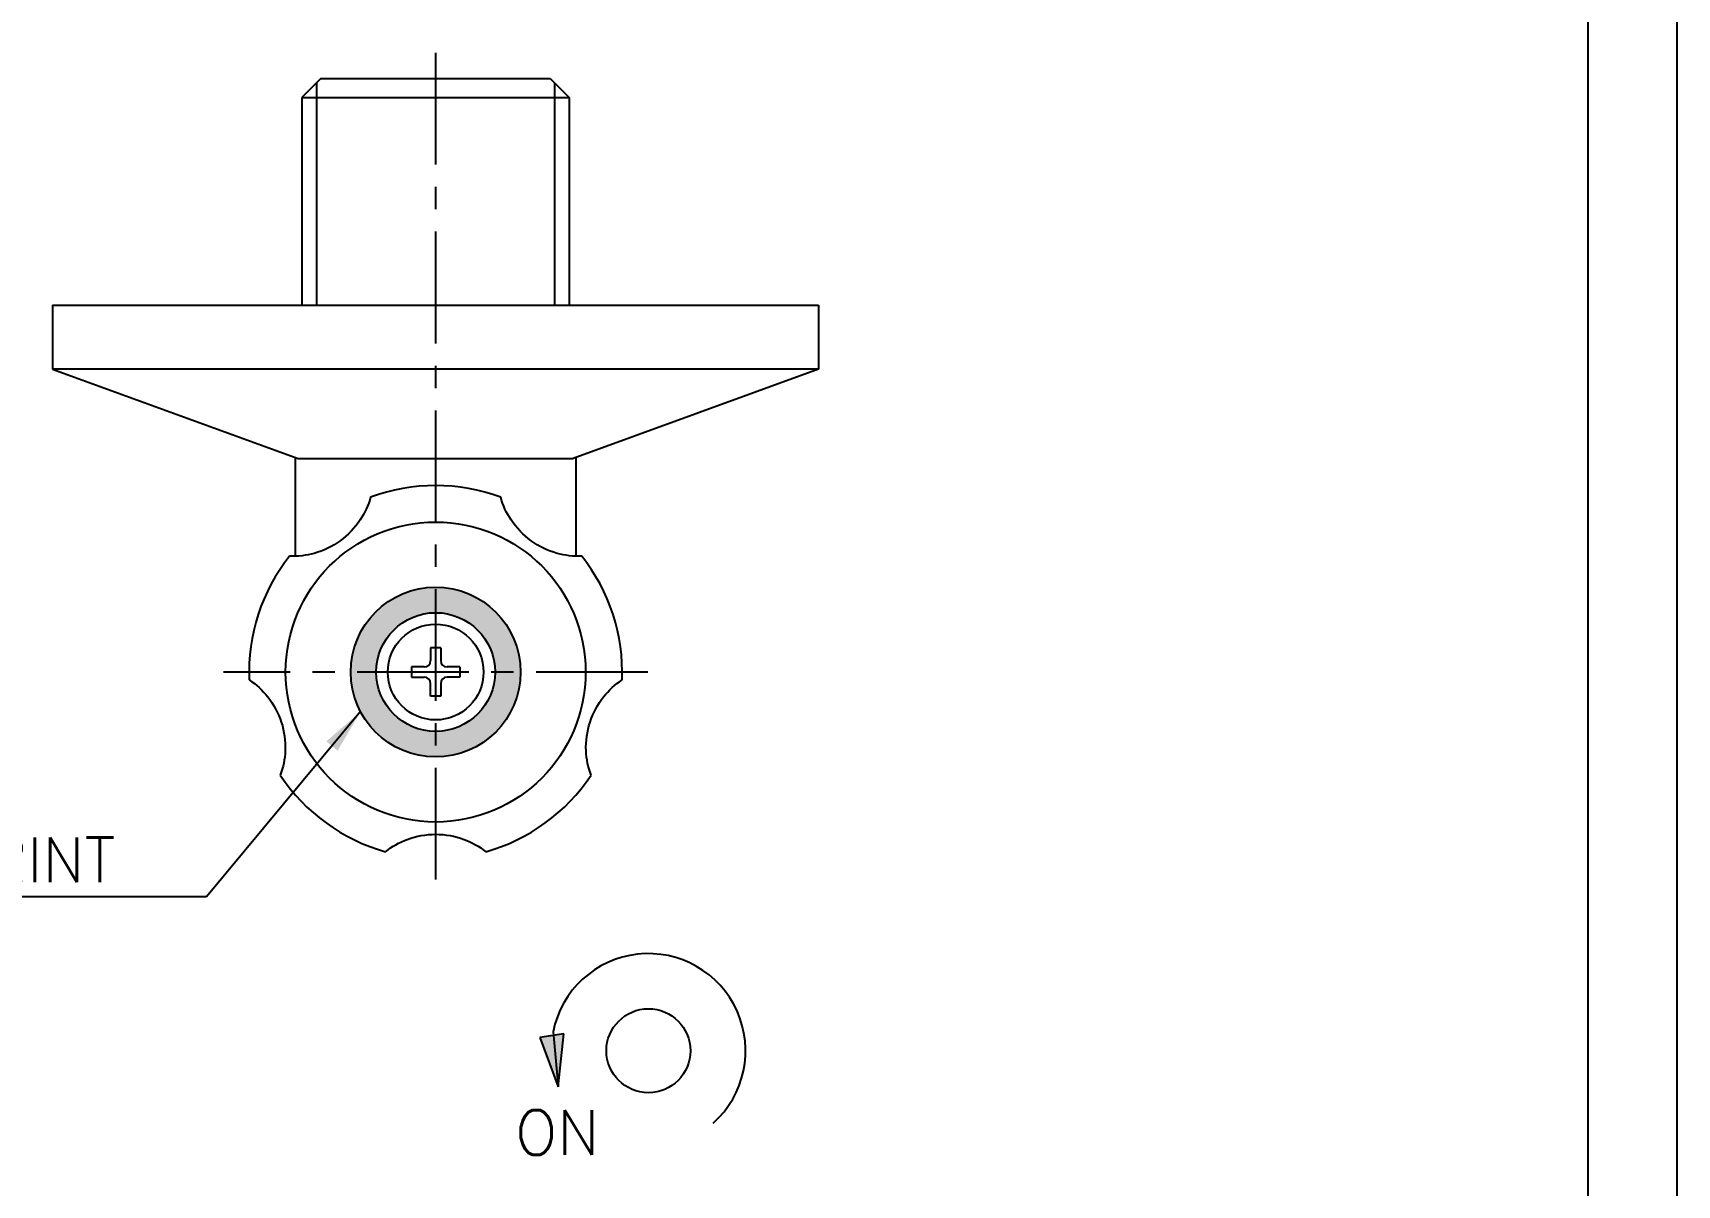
# Model space of a CAD drawing. Extents: x -4001 to -3791, y -4337 to -4040.
# Drawn here: x -3920.2 to -3791.4, y -4196.8 to -4106.5 of the extents above; entities that cross this region are included whole.
import ezdxf

# ---------------------------------------------------------------- set-up
doc = ezdxf.new("R2010")
doc.units = 0
doc.header["$LTSCALE"] = 7
doc.linetypes.add('CENTER', pattern=[2, 1.25, -0.25, 0.25, -0.25])
doc.layers.get('0').update_dxf_attribs({"color": 2, "linetype": 'CONTINUOUS'})
for name, color, linetype in [('CL', 1, 'CENTER'), ('D', 2, 'CONTINUOUS'), ('DWG', 7, 'CONTINUOUS'), ('HANDLE_R1_DXF_CONTINUOUS_LINE', 7, 'CONTINUOUS'), ('PRT0005_DXF_CONTINUOUS_LINE', 7, 'CONTINUOUS'), ('TXT', 4, 'CONTINUOUS')]:
    doc.layers.add(name, color=color, linetype=linetype)
doc.styles.add('DD', font='romans', dxfattribs={"bigfont": 'GHS.shx'})
doc.styles.add('GHS', font='ROMANS.shx', dxfattribs={"bigfont": 'GHS.shx'})
doc.dimstyles.new('CWC', dxfattribs={"dimscale": 0, "dimtxt": 3.5, "dimasz": 3.5, "dimexe": 2, "dimexo": 1, "dimgap": 1, "dimtad": 1, "dimdec": 4, "dimdsep": 46, "dimtxsty": 'DD', "dimcen": 3, "dimclrd": 2, "dimclre": 2, "dimclrt": 2, "dimadec": 3, "dimazin": 2, "dimtfac": 1, "dimtdec": 4, "dimtmove": 0, "dimatfit": 3, "dimfxl": 1, "dimtvp": 1, "dimtolj": 1, "dimtzin": 0, "dimlwd": -1, "dimlwe": -1, "dimarcsym": 0})

# ---------------------------------------------------------------- blocks, each defined once
blk = doc.blocks.new('BORDER')
blk.add_line((1, 0), (1, 1))

msp = doc.modelspace()

# ---------------------------------------------------------------- hatches: boundary and pattern name
at = {"ltscale": 0.2}
h = msp.add_hatch(color=256, dxfattribs=at)
h.paths.add_polyline_path([(-3879.01758, -4189.09313), (-3878.56413, -4184.95078), (-3879.39033, -4185.07482)])
h.paths.add_polyline_path([(-3879.39033, -4185.07482), (-3880.44342, -4185.23292), (-3879.01758, -4189.09313)])
at = {"layer": 'DWG'}
h = msp.add_hatch(color=5, dxfattribs=at)
h.dxf.hatch_style = 1
h.paths.add_polyline_path([(-3895.26587, -4156.59779, 1), (-3881.96587, -4156.59779, 1)])
h.paths.add_polyline_path([(-3883.96587, -4156.59779, -1), (-3893.26587, -4156.59779, -1)], flags=16)
h.paths.add_polyline_path([(-3884.86587, -4156.59779, -1), (-3892.36587, -4156.59779, -1)], flags=0)
h.paths.add_polyline_path([(-3888.21587, -4154.69779), (-3888.21587, -4155.69779, 0.414213562), (-3887.71587, -4156.19779), (-3886.71587, -4156.19779), (-3886.71587, -4156.99779), (-3887.71587, -4156.99779, 0.414213562), (-3888.21587, -4157.49779), (-3888.21587, -4158.49779), (-3889.01587, -4158.49779), (-3889.01587, -4157.49779, 0.414213562), (-3889.51587, -4156.99779), (-3890.51587, -4156.99779), (-3890.51587, -4156.19779), (-3889.51587, -4156.19779, 0.414213562), (-3889.01587, -4155.69779), (-3889.01587, -4154.69779)], flags=0)

# ---------------------------------------------------------------- linework, layer by layer
for p, q in [((-3897.93872, -4110.43579), (-3897.93872, -4127.86549)), ((-3879.30772, -4110.43579), (-3879.30772, -4127.86549))]:
    msp.add_line(p, q)
at = {"ltscale": 0.2}
for p, q in [((-3878.56413, -4184.95078), (-3880.44342, -4185.23292)), ((-3880.44342, -4185.23292), (-3879.01758, -4189.09313)), ((-3879.41731, -4184.78392), (-3879.01758, -4189.09313)), ((-3879.01758, -4189.09313), (-3878.56413, -4184.95078))]:
    msp.add_line(p, q, dxfattribs=at)
msp.add_arc((-3871.9516, -4186.26452), 7.61111, 311.8376795, 168.7826293, dxfattribs=at)
at = {"layer": 'CL'}
for p, q in [((-3888.62322, -4108.09779), (-3888.62322, -4173.20848)), ((-3872.00518, -4156.59779), (-3905.22656, -4156.59779))]:
    msp.add_line(p, q, dxfattribs=at)
at = {"layer": 'DWG'}
for p, q in [((-3897.60072, -4110.09779), (-3899.10072, -4111.59779)), ((-3897.60072, -4110.09779), (-3879.64572, -4110.09779)), ((-3879.64572, -4110.09779), (-3878.14572, -4111.59779)), ((-3899.10072, -4111.59779), (-3899.10072, -4127.86549)), ((-3899.10072, -4111.59779), (-3878.14572, -4111.59779)), ((-3878.14572, -4111.59779), (-3878.14572, -4127.86549)), ((-3858.61587, -4132.86549), (-3918.61587, -4132.86549)), ((-3899.62322, -4139.77825), (-3899.62322, -4147.5233)), ((-3899.38353, -4139.86549), (-3877.84821, -4139.86549)), ((-3877.62322, -4139.7836), (-3877.62322, -4147.52295)), ((-3888.21587, -4154.69779), (-3889.01587, -4154.69779)), ((-3889.01587, -4154.69779), (-3889.01587, -4155.69779)), ((-3888.21587, -4154.69779), (-3888.21587, -4155.69779)), ((-3889.51587, -4156.19779), (-3890.51587, -4156.19779)), ((-3890.51587, -4156.19779), (-3890.51587, -4156.99779)), ((-3890.51587, -4156.99779), (-3889.51587, -4156.99779)), ((-3886.71587, -4156.19779), (-3887.71587, -4156.19779)), ((-3886.71587, -4156.99779), (-3887.71587, -4156.99779)), ((-3886.71587, -4156.19779), (-3886.71587, -4156.99779)), ((-3889.01587, -4158.49779), (-3889.01587, -4157.49779)), ((-3888.21587, -4158.49779), (-3889.01587, -4158.49779)), ((-3888.21587, -4157.49779), (-3888.21587, -4158.49779))]:
    msp.add_line(p, q, dxfattribs=at)
msp.add_circle((-3888.61587, -4156.59779), 3.75, dxfattribs=at)
at = {"layer": 'DWG', "ltscale": 0.2}
msp.add_circle((-3871.9516, -4186.26452), 3.28796, dxfattribs=at)
at = {"layer": 'DWG'}
for centre, start, end in [((-3889.51587, -4155.69779), 270, 360), ((-3887.71587, -4155.69779), 180, 270), ((-3889.51587, -4157.49779), 0, 90), ((-3887.71587, -4157.49779), 90, 180)]:
    msp.add_arc(centre, 0.5, start, end, dxfattribs=at)
at = {"layer": 'HANDLE_R1_DXF_CONTINUOUS_LINE', "color": 7, "linetype": 'Continuous'}
for radius in [11.75, 6.65, 4.65]:
    msp.add_circle((-3888.61587, -4156.59779), radius, dxfattribs=at)
for start, end in [(69.5721077, 110.4278923), (141.5721077, 182.4278923), (357.5721077, 38.4278923), (213.5721077, 254.4278923), (285.5721077, 326.4278923)]:
    msp.add_arc((-3888.61587, -4156.59779), 14.61069, start, end, dxfattribs=at)
for points, knots in [([(-3893.71542, -4142.90593), (-3893.88379, -4143.53471), (-3894.47942, -4144.83772), (-3896.0096, -4146.42084), (-3897.98813, -4147.38711), (-3899.4116, -4147.551), (-3900.06176, -4147.51681)], [0, 0, 0, 0, 0.231796531, 0.499969403, 0.768163032, 1, 1, 1, 1]), ([(-3877.16999, -4147.51681), (-3877.82013, -4147.551), (-3879.24351, -4147.38712), (-3881.222, -4146.42094), (-3882.75224, -4144.83787), (-3883.34794, -4143.53477), (-3883.51633, -4142.90593)], [0, 0, 0, 0, 0.231834433, 0.499994528, 0.768183625, 1, 1, 1, 1]), ([(-3903.21345, -4157.21673), (-3902.66746, -4157.57117), (-3901.61229, -4158.5403), (-3900.57949, -4160.48481), (-3900.27194, -4162.66509), (-3900.55595, -4164.06955), (-3900.78936, -4164.67729)], [0, 0, 0, 0, 0.231801382, 0.499965215, 0.768172579, 1, 1, 1, 1]), ([(-3876.44238, -4164.67729), (-3876.67576, -4164.06963), (-3876.95977, -4162.66537), (-3876.65236, -4160.48519), (-3875.61966, -4158.54051), (-3874.56437, -4157.57122), (-3874.0183, -4157.21673)], [0, 0, 0, 0, 0.231796462, 0.499969059, 0.768162783, 1, 1, 1, 1]), ([(-3892.53813, -4170.67217), (-3892.03231, -4170.26243), (-3890.78455, -4169.55839), (-3888.61605, -4169.17702), (-3886.44744, -4169.55826), (-3885.19949, -4170.26238), (-3884.69362, -4170.67217)], [0, 0, 0, 0, 0.231801249, 0.499965242, 0.768172984, 1, 1, 1, 1])]:
    msp.add_open_spline(points, degree=3, knots=knots, dxfattribs=at)
at = {"layer": 'PRT0005_DXF_CONTINUOUS_LINE', "color": 7, "linetype": 'Continuous'}
for p, q in [((-3918.61587, -4127.86549), (-3918.61587, -4132.86549)), ((-3918.61587, -4127.86549), (-3888.61587, -4127.86549)), ((-3888.62322, -4127.86549), (-3858.61587, -4127.86549)), ((-3858.61587, -4127.86549), (-3858.61587, -4132.86549)), ((-3918.61587, -4132.86549), (-3899.38353, -4139.86549)), ((-3858.61587, -4132.86549), (-3877.84821, -4139.86549))]:
    msp.add_line(p, q, dxfattribs=at)
at = {"layer": 'TXT'}
msp.add_line((-3798.37607, -4047.66748), (-3798.37607, -4328.66748), dxfattribs=at)

# ---------------------------------------------------------------- block references
at = {"xscale": 210, "yscale": 297, "zscale": 210}
msp.add_blockref('BORDER', (-4001.37607, -4336.66748), dxfattribs=at)

# ---------------------------------------------------------------- texts
at = {"layer": 'D', "style": 'GHS'}
msp.add_text('SILK SCREEN PRINT', height=3.5, dxfattribs=at).set_placement((-3959.90893, -4173.05659))
at = {"layer": 'DWG', "style": 'GHS'}
msp.add_text('ON', height=3.5, dxfattribs=at).set_placement((-3882.38442, -4194.41788))

# ---------------------------------------------------------------- leaders
at = {"layer": 'DWG'}
msp.add_leader([(-3894.4983, -4159.69933), (-3906.56317, -4174.19594), (-3960.96538, -4174.19594)], dimstyle='CWC', override={"dimscale": 1, "dimtad": 0}, dxfattribs=at)

doc.saveas('drawing.dxf')
